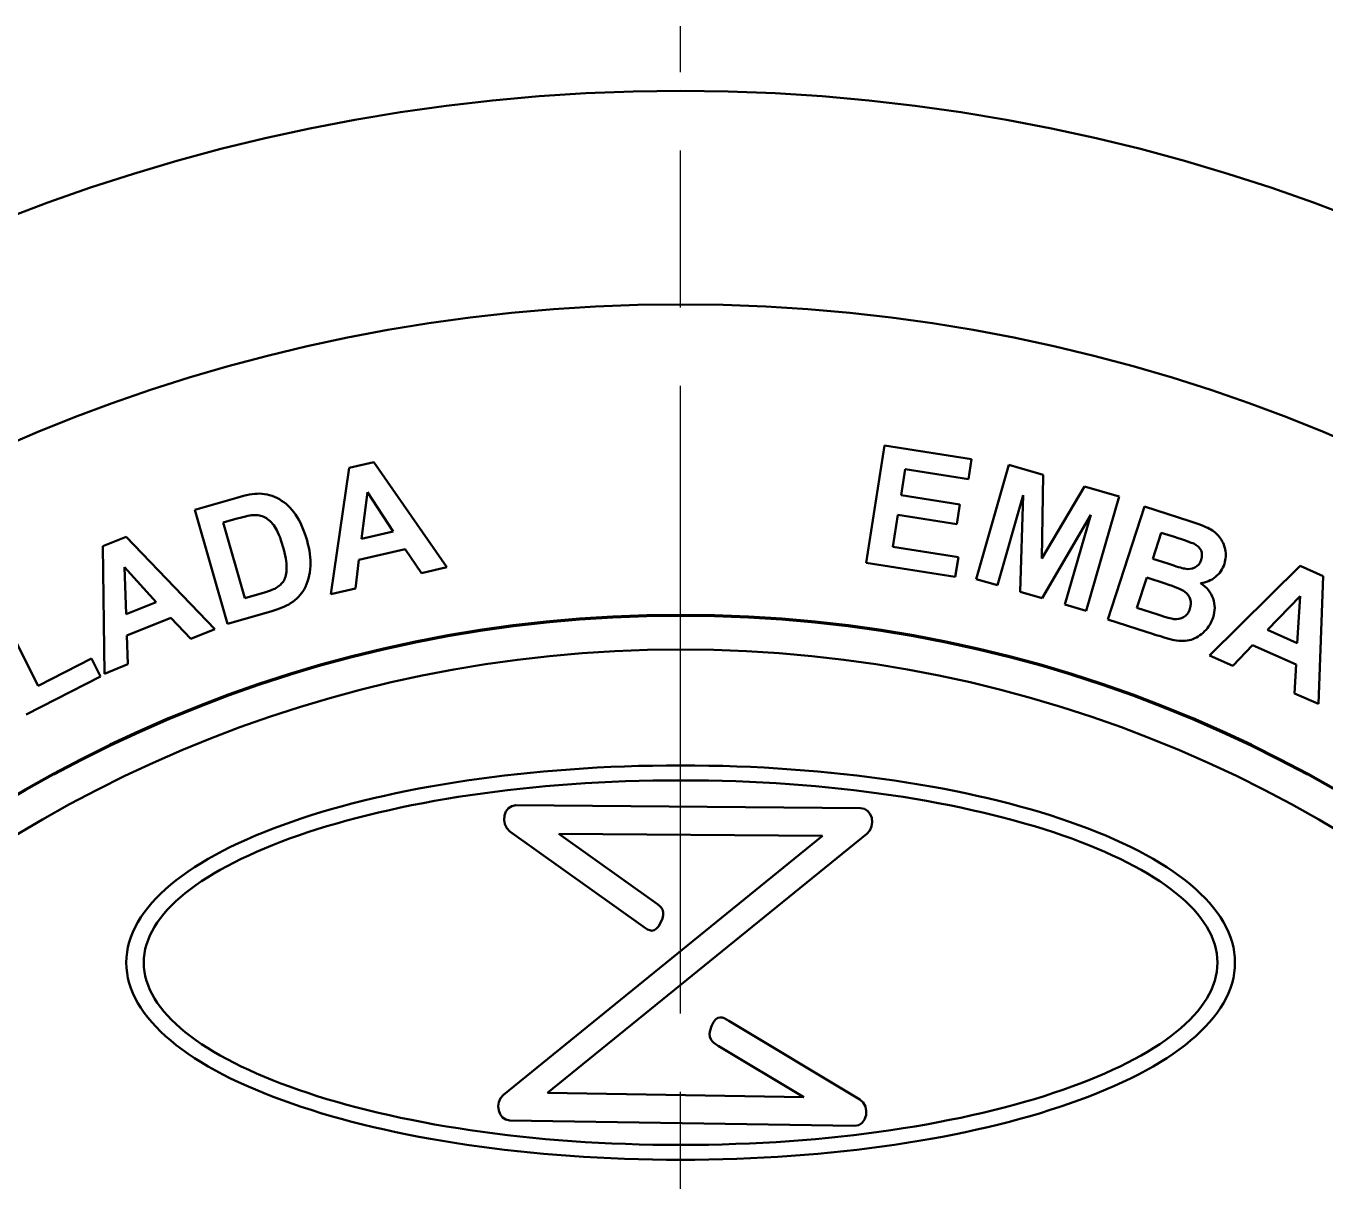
# Model space of a CAD drawing. Extents: x 0 to 616, y 0 to 436.
# Drawn here: x 513.31 to 550.61, y 314.39 to 347.55 of the extents above; entities that cross this region are included whole.
import ezdxf

# ---------------------------------------------------------------- set-up
doc = ezdxf.new("R2010")
doc.units = 0
doc.header["$LTSCALE"] = 1.5
doc.linetypes.add('AM_ISO08W050', pattern=[18, 12, -1.5, 3, -1.5])
doc.layers.add('AM_0', color=7, linetype='CONTINUOUS', lineweight=50)
doc.layers.add('AM_7', color=4, linetype='AM_ISO08W050', lineweight=25)

msp = doc.modelspace()

# ---------------------------------------------------------------- linework, layer by layer
at = {"layer": 'AM_0'}
for major_axis, ratio in [((-52.8, 0), 0.999975), ((-47.437, 0), 0.98394), ((-36.78, 0), 0.999975)]:
    msp.add_ellipse((532.092, 292.885), major_axis=major_axis, ratio=ratio, start_param=3.141593, end_param=9.424778, dxfattribs=at)
at = {"layer": 'AM_0', "color": 7}
for points in [[(537.413, 332.15), (537.413, 332.15), (537.946, 335.515), (537.946, 335.515)], [(537.946, 335.515), (537.946, 335.515), (540.441, 335.12), (540.441, 335.12)], [(540.441, 335.12), (540.441, 335.12), (540.35, 334.551), (540.35, 334.551)], [(538.535, 334.838), (538.535, 334.838), (538.417, 334.092), (538.417, 334.092)], [(540.35, 334.551), (540.35, 334.551), (538.535, 334.838), (538.535, 334.838)], [(540.569, 331.683), (540.569, 331.683), (541.508, 334.958), (541.508, 334.958)], [(541.508, 334.958), (541.508, 334.958), (542.498, 334.674), (542.498, 334.674)], [(542.498, 334.674), (542.498, 334.674), (542.452, 332.27), (542.452, 332.27)], [(542.452, 332.27), (542.452, 332.27), (543.679, 334.336), (543.679, 334.336)], [(543.679, 334.336), (543.679, 334.336), (544.672, 334.051), (544.672, 334.051)], [(518.149, 333.671), (518.149, 333.671), (519.358, 334.017), (519.358, 334.017)], [(519.358, 334.017), (519.63, 334.095), (519.843, 334.134), (519.998, 334.133)], [(519.998, 334.133), (520.207, 334.132), (520.4, 334.079), (520.578, 333.973)], [(520.578, 333.973), (520.757, 333.868), (520.912, 333.721), (521.044, 333.533)], [(538.417, 334.092), (538.417, 334.092), (540.106, 333.825), (540.106, 333.825)], [(541.923, 334.085), (541.923, 334.085), (541.183, 331.507), (541.183, 331.507)], [(541.831, 331.321), (541.831, 331.321), (541.923, 334.085), (541.923, 334.085)], [(544.672, 334.051), (544.672, 334.051), (543.732, 330.776), (543.732, 330.776)], [(519.088, 330.396), (519.088, 330.396), (518.149, 333.671), (518.149, 333.671)], [(519.818, 333.515), (519.719, 333.51), (519.536, 333.468), (519.266, 333.391)], [(520.168, 333.449), (520.066, 333.502), (519.949, 333.524), (519.818, 333.515)], [(521.044, 333.533), (521.175, 333.343), (521.285, 333.096), (521.373, 332.789)], [(538.327, 333.526), (538.327, 333.526), (538.182, 332.61), (538.182, 332.61)], [(540.016, 333.258), (540.016, 333.258), (538.327, 333.526), (538.327, 333.526)], [(540.106, 333.825), (540.106, 333.825), (540.016, 333.258), (540.016, 333.258)], [(543.858, 333.53), (543.858, 333.53), (542.468, 331.139), (542.468, 331.139)], [(543.119, 330.952), (543.119, 330.952), (543.858, 333.53), (543.858, 333.53)], [(544.351, 330.526), (544.351, 330.526), (545.404, 333.766), (545.404, 333.766)], [(545.404, 333.766), (545.404, 333.766), (546.699, 333.346), (546.699, 333.346)], [(519.266, 333.391), (519.266, 333.391), (518.969, 333.306), (518.969, 333.306)], [(518.969, 333.306), (518.969, 333.306), (519.591, 331.137), (519.591, 331.137)], [(520.447, 333.186), (520.363, 333.309), (520.27, 333.397), (520.168, 333.449)], [(520.681, 332.622), (520.608, 332.876), (520.53, 333.063), (520.447, 333.186)], [(546.699, 333.346), (546.956, 333.262), (547.144, 333.189), (547.263, 333.127)], [(547.263, 333.127), (547.382, 333.065), (547.48, 332.984), (547.557, 332.883)], [(515.512, 332.624), (515.512, 332.624), (516.186, 332.896), (516.186, 332.896)], [(516.186, 332.896), (516.186, 332.896), (518.728, 330.249), (518.728, 330.249)], [(521.373, 332.789), (521.45, 332.519), (521.483, 332.277), (521.472, 332.063)], [(545.883, 333.014), (545.883, 333.014), (545.64, 332.265), (545.64, 332.265)], [(546.259, 332.892), (546.259, 332.892), (545.883, 333.014), (545.883, 333.014)], [(546.814, 332.699), (546.752, 332.728), (546.567, 332.792), (546.259, 332.892)], [(547.557, 332.883), (547.635, 332.783), (547.688, 332.667), (547.718, 332.532)], [(515.558, 328.968), (515.558, 328.968), (515.512, 332.624), (515.512, 332.624)], [(520.786, 332.003), (520.788, 332.162), (520.754, 332.369), (520.681, 332.622)], [(538.182, 332.61), (538.182, 332.61), (540.062, 332.312), (540.062, 332.312)], [(547.024, 332.506), (546.989, 332.587), (546.919, 332.651), (546.814, 332.699)], [(547.027, 332.235), (547.06, 332.335), (547.059, 332.425), (547.024, 332.506)], [(547.718, 332.532), (547.747, 332.398), (547.739, 332.26), (547.694, 332.121)], [(517.048, 331.024), (517.048, 331.024), (516.139, 332.02), (516.139, 332.02)], [(516.139, 332.02), (516.139, 332.02), (516.186, 330.675), (516.186, 330.675)], [(520.704, 331.637), (520.756, 331.721), (520.783, 331.844), (520.786, 332.003)], [(521.472, 332.063), (521.459, 331.801), (521.397, 331.575), (521.287, 331.384)], [(539.972, 331.745), (539.972, 331.745), (537.413, 332.15), (537.413, 332.15)], [(540.062, 332.312), (540.062, 332.312), (539.972, 331.745), (539.972, 331.745)], [(545.64, 332.265), (545.64, 332.265), (546.068, 332.126), (546.068, 332.126)], [(546.068, 332.126), (546.323, 332.043), (546.483, 331.995), (546.547, 331.983)], [(546.547, 331.983), (546.663, 331.959), (546.764, 331.969), (546.849, 332.012)], [(546.849, 332.012), (546.934, 332.056), (546.993, 332.13), (547.027, 332.235)], [(547.267, 329.491), (547.267, 329.491), (549.865, 332.064), (549.865, 332.064)], [(547.694, 332.121), (547.645, 331.969), (547.559, 331.843), (547.436, 331.743)], [(549.865, 332.064), (549.865, 332.064), (550.529, 331.768), (550.529, 331.768)], [(520.476, 331.425), (520.575, 331.482), (520.651, 331.553), (520.704, 331.637)], [(541.183, 331.507), (541.183, 331.507), (540.569, 331.683), (540.569, 331.683)], [(545.465, 331.726), (545.465, 331.726), (545.183, 330.86), (545.183, 330.86)], [(545.993, 331.554), (545.993, 331.554), (545.465, 331.726), (545.465, 331.726)], [(547.436, 331.743), (547.313, 331.642), (547.171, 331.583), (547.011, 331.565)], [(550.529, 331.768), (550.529, 331.768), (550.39, 328.101), (550.39, 328.101)], [(519.591, 331.137), (519.591, 331.137), (520.084, 331.279), (520.084, 331.279)], [(520.084, 331.279), (520.269, 331.332), (520.399, 331.38), (520.476, 331.425)], [(521.287, 331.384), (521.205, 331.239), (521.075, 331.108), (520.898, 330.989)], [(542.468, 331.139), (542.468, 331.139), (541.831, 331.321), (541.831, 331.321)], [(546.558, 331.32), (546.479, 331.379), (546.29, 331.458), (545.993, 331.554)], [(546.714, 331.105), (546.689, 331.188), (546.637, 331.26), (546.558, 331.32)], [(547.011, 331.565), (547.189, 331.444), (547.309, 331.297), (547.37, 331.124)], [(512.387, 331.124), (512.387, 331.124), (513.661, 328.625), (513.661, 328.625)], [(516.186, 330.675), (516.186, 330.675), (517.048, 331.024), (517.048, 331.024)], [(520.898, 330.989), (520.765, 330.901), (520.577, 330.822), (520.332, 330.752)], [(543.732, 330.776), (543.732, 330.776), (543.119, 330.952), (543.119, 330.952)], [(545.183, 330.86), (545.183, 330.86), (545.788, 330.663), (545.788, 330.663)], [(546.705, 330.834), (546.736, 330.931), (546.739, 331.021), (546.714, 331.105)], [(547.37, 331.124), (547.432, 330.951), (547.431, 330.771), (547.371, 330.583)], [(549.866, 331.193), (549.866, 331.193), (548.932, 330.226), (548.932, 330.226)], [(549.781, 329.847), (549.781, 329.847), (549.866, 331.193), (549.866, 331.193)], [(517.468, 330.575), (517.468, 330.575), (516.205, 330.064), (516.205, 330.064)], [(518.034, 329.968), (518.034, 329.968), (517.468, 330.575), (517.468, 330.575)], [(520.332, 330.752), (520.332, 330.752), (519.088, 330.396), (519.088, 330.396)], [(545.454, 330.168), (545.454, 330.168), (544.351, 330.526), (544.351, 330.526)], [(545.788, 330.663), (546.025, 330.586), (546.176, 330.544), (546.244, 330.537)], [(546.244, 330.537), (546.347, 330.523), (546.44, 330.54), (546.523, 330.589)], [(546.523, 330.589), (546.607, 330.637), (546.667, 330.719), (546.705, 330.834)], [(547.371, 330.583), (547.323, 330.436), (547.242, 330.304), (547.128, 330.187)], [(518.728, 330.249), (518.728, 330.249), (518.034, 329.968), (518.034, 329.968)], [(546.25, 329.933), (546.138, 329.957), (545.872, 330.035), (545.454, 330.168)], [(548.932, 330.226), (548.932, 330.226), (549.781, 329.847), (549.781, 329.847)], [(516.205, 330.064), (516.205, 330.064), (516.235, 329.241), (516.235, 329.241)], [(548.505, 329.788), (548.505, 329.788), (547.933, 329.195), (547.933, 329.195)], [(549.749, 329.234), (549.749, 329.234), (548.505, 329.788), (548.505, 329.788)], [(513.661, 328.625), (513.661, 328.625), (515.185, 329.401), (515.185, 329.401)], [(515.185, 329.401), (515.185, 329.401), (515.445, 328.89), (515.445, 328.89)], [(547.933, 329.195), (547.933, 329.195), (547.267, 329.491), (547.267, 329.491)], [(516.235, 329.241), (516.235, 329.241), (515.558, 328.968), (515.558, 328.968)], [(549.706, 328.405), (549.706, 328.405), (549.749, 329.234), (549.749, 329.234)], [(515.445, 328.89), (515.445, 328.89), (513.309, 327.801), (513.309, 327.801)], [(550.39, 328.101), (550.39, 328.101), (549.706, 328.405), (549.706, 328.405)], [(520.937, 324.725), (523.801, 325.721), (527.749, 326.338), (532.092, 326.338)], [(532.092, 326.338), (536.436, 326.338), (540.383, 325.721), (543.247, 324.725)], [(532.092, 325.91), (527.813, 325.91), (523.933, 325.305), (521.126, 324.329)], [(543.059, 324.329), (540.251, 325.305), (536.371, 325.91), (532.092, 325.91)], [(527.193, 324.447), (526.896, 324.659), (527.017, 325.197), (527.367, 325.194)], [(527.367, 325.194), (527.367, 325.194), (537.251, 325.115), (537.251, 325.115)], [(537.251, 325.115), (537.589, 325.112), (537.714, 324.604), (537.438, 324.38)], [(527.01, 316.891), (527.01, 316.891), (536.166, 324.32), (536.166, 324.32)], [(531.02, 321.716), (531.02, 321.716), (527.193, 324.447), (527.193, 324.447)], [(537.438, 324.38), (537.438, 324.38), (528.272, 316.943), (528.272, 316.943)], [(536.166, 324.32), (536.166, 324.32), (528.598, 324.381), (528.598, 324.381)], [(528.598, 324.381), (528.598, 324.381), (531.365, 322.406), (531.365, 322.406)], [(531.365, 322.406), (531.528, 322.29), (531.691, 322.173), (531.519, 321.828)], [(531.519, 321.828), (531.347, 321.483), (531.183, 321.599), (531.02, 321.716)], [(532.979, 318.863), (533.128, 319.221), (533.3, 319.118), (533.472, 319.014)], [(533.472, 319.014), (533.472, 319.014), (537.233, 316.758), (537.233, 316.758)], [(533.173, 318.299), (533.001, 318.402), (532.829, 318.505), (532.979, 318.863)], [(535.629, 316.825), (535.629, 316.825), (533.173, 318.299), (533.173, 318.299)], [(527.195, 316.157), (526.858, 316.163), (526.735, 316.668), (527.01, 316.891)], [(528.272, 316.943), (528.272, 316.943), (535.629, 316.825), (535.629, 316.825)], [(537.233, 316.758), (537.553, 316.566), (537.44, 315.993), (537.079, 315.999)], [(537.079, 315.999), (537.079, 315.999), (527.195, 316.157), (527.195, 316.157)]]:
    msp.add_open_spline(points, degree=3, dxfattribs=at)
at = {"layer": 'AM_0'}
for points in [[(522.578, 334.871), (522.578, 334.871), (523.287, 335.034), (523.287, 335.034)], [(523.287, 335.034), (523.287, 335.034), (525.383, 332.022), (525.383, 332.022)], [(522.052, 331.253), (522.052, 331.253), (522.578, 334.871), (522.578, 334.871)], [(523.103, 334.176), (523.103, 334.176), (522.939, 332.841), (522.939, 332.841)], [(523.845, 333.05), (523.845, 333.05), (523.103, 334.176), (523.103, 334.176)], [(522.939, 332.841), (522.939, 332.841), (523.845, 333.05), (523.845, 333.05)], [(524.189, 332.541), (524.189, 332.541), (522.862, 332.234), (522.862, 332.234)], [(524.653, 331.853), (524.653, 331.853), (524.189, 332.541), (524.189, 332.541)], [(522.862, 332.234), (522.862, 332.234), (522.763, 331.417), (522.763, 331.417)], [(525.383, 332.022), (525.383, 332.022), (524.653, 331.853), (524.653, 331.853)], [(522.763, 331.417), (522.763, 331.417), (522.052, 331.253), (522.052, 331.253)]]:
    msp.add_open_spline(points, degree=3, dxfattribs=at)
at = {"layer": 'AM_0', "color": 7, "lineweight": 70}
msp.add_open_spline([(532.092, 330.642), (552.942, 330.642), (569.85, 313.734), (569.85, 292.885), (569.85, 292.885), (569.85, 272.036), (552.942, 255.127), (532.092, 255.127), (532.092, 255.127), (511.242, 255.127), (494.334, 272.036), (494.334, 292.885), (494.334, 292.885), (494.334, 313.734), (511.242, 330.642), (532.092, 330.642)], degree=3, knots=[0, 0, 0, 0, 0.25, 0.25, 0.25, 0.25, 0.5, 0.5, 0.5, 0.5, 0.75, 0.75, 0.75, 0.75, 1, 1, 1, 1], dxfattribs=at)
at = {"layer": 'AM_0', "color": 7}
for points, knots in [([(547.128, 330.187), (547.015, 330.07), (546.885, 329.989), (546.739, 329.945), (546.739, 329.945), (546.594, 329.9), (546.431, 329.896), (546.25, 329.933)], [0.6666667, 0.6666667, 0.6666667, 0.6666667, 0.7333333, 0.7333333, 0.7333333, 0.7333333, 0.8, 0.8, 0.8, 0.8]), ([(520.937, 316.638), (518.005, 317.658), (516.186, 319.087), (516.186, 320.682), (516.186, 320.682), (516.186, 322.276), (518.005, 323.706), (520.937, 324.725)], [0.625, 0.625, 0.625, 0.625, 0.75, 0.75, 0.75, 0.75, 0.875, 0.875, 0.875, 0.875]), ([(543.247, 324.725), (546.18, 323.706), (547.998, 322.276), (547.998, 320.682), (547.998, 320.682), (547.998, 319.087), (546.18, 317.658), (543.247, 316.638)], [0.125, 0.125, 0.125, 0.125, 0.25, 0.25, 0.25, 0.25, 0.375, 0.375, 0.375, 0.375]), ([(521.126, 324.329), (518.387, 323.377), (516.688, 322.085), (516.688, 320.682), (516.688, 320.682), (516.688, 319.279), (518.387, 317.987), (521.126, 317.035)], [0.125, 0.125, 0.125, 0.125, 0.25, 0.25, 0.25, 0.25, 0.375, 0.375, 0.375, 0.375]), ([(543.059, 317.035), (545.798, 317.987), (547.496, 319.279), (547.496, 320.682), (547.496, 320.682), (547.496, 322.085), (545.798, 323.377), (543.059, 324.329)], [0.625, 0.625, 0.625, 0.625, 0.75, 0.75, 0.75, 0.75, 0.875, 0.875, 0.875, 0.875]), ([(521.126, 317.035), (523.933, 316.058), (527.813, 315.453), (532.092, 315.453), (532.092, 315.453), (536.371, 315.453), (540.251, 316.058), (543.059, 317.035)], [0.375, 0.375, 0.375, 0.375, 0.5, 0.5, 0.5, 0.5, 0.625, 0.625, 0.625, 0.625]), ([(543.247, 316.638), (540.383, 315.643), (536.436, 315.025), (532.092, 315.025), (532.092, 315.025), (527.749, 315.025), (523.801, 315.643), (520.937, 316.638)], [0.375, 0.375, 0.375, 0.375, 0.5, 0.5, 0.5, 0.5, 0.625, 0.625, 0.625, 0.625])]:
    msp.add_open_spline(points, degree=3, knots=knots, dxfattribs=at)
at = {"layer": 'AM_7'}
msp.add_line((532.092, 238.224), (532.092, 347.546), dxfattribs=at)

doc.saveas('drawing.dxf')
